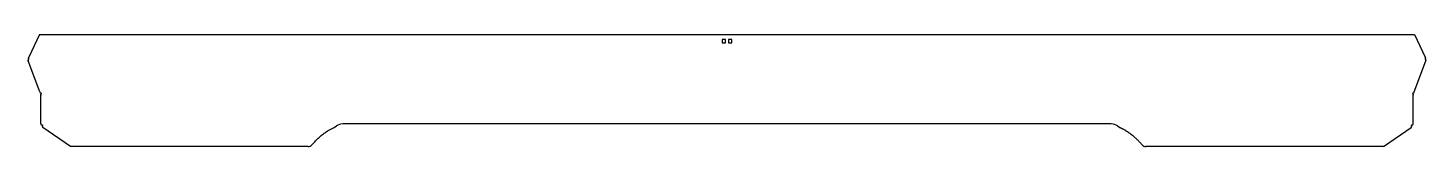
# Model space of a CAD drawing. Header units: millimetres. Extents: x -674 to 674, y -84 to 25.
import ezdxf

# ---------------------------------------------------------------- set-up
doc = ezdxf.new("R2010")
doc.units = ezdxf.units.MM

msp = doc.modelspace()

# ---------------------------------------------------------------- linework, layer by layer
at = {"color": 7, "linetype": 'Continuous', "lineweight": 25}
for p, q in [((-662.7, 25), (-673.2, 3)), ((-662.7, 25), (662.7, 25)), ((-1.5, 20), (-4.5, 20)), ((-4.5, 20), (-4.5, 17)), ((-4.5, 17), (-1.5, 17)), ((-1.5, 17), (-1.5, 20)), ((4.5, 20), (1.5, 20)), ((1.5, 20), (1.5, 17)), ((1.5, 17), (4.5, 17)), ((4.5, 17), (4.5, 20)), ((662.7, 25), (673.2, 3)), ((-673.9, 0.5), (-673.6, -0.5)), ((-673.7, 0.5), (-673.9, 0.5)), ((-673.2, 3), (-673.7, 2)), ((673.7, 2), (673.2, 3)), ((673.6, -0.5), (673.9, 0.5)), ((673.9, 0.5), (673.7, 0.5)), ((-662.6, -30.5), (-673.6, -0.5)), ((662.6, -30.5), (673.6, -0.5)), ((-662.6, -30.5), (-662.2, -31.6)), ((-662.2, -31.6), (-661.7, -31.6)), ((-661.7, -33.1), (-661.6, -34.1)), ((-661.6, -61.6), (-661.6, -34.1)), ((661.6, -34.1), (661.7, -33.1)), ((661.6, -61.6), (661.6, -34.1)), ((661.7, -31.6), (662.2, -31.6)), ((662.2, -31.6), (662.6, -30.5)), ((-661.6, -61.6), (-661.3, -62.6)), ((-661.3, -62.6), (-660.3, -62.6)), ((-660.3, -64.1), (-659.4, -65.1)), ((-633, -83.6), (-659.4, -65.1)), ((-378.8, -65.1), (-376.5, -63.6)), ((370.5, -61.6), (-370.5, -61.6)), ((376.5, -63.6), (378.8, -65.1)), ((633, -83.6), (659.4, -65.1)), ((659.4, -65.1), (660.3, -64.1)), ((660.3, -62.6), (661.3, -62.6)), ((661.3, -62.6), (661.6, -61.6)), ((-403.9, -83.6), (-633, -83.6)), ((633, -83.6), (403.9, -83.6))]:
    msp.add_line(p, q, dxfattribs=at)
for centre, radius, start, end in [((-673.7, 1.2), 0.75, 270, 90), ((673.7, 1.2), 0.75, 90, 270), ((-661.7, -32.3), 0.75, 270, 90), ((661.7, -32.3), 0.75, 90, 270), ((-660.3, -63.3), 0.75, 270, 90), ((-370.5, -71.6), 10, 90, 127.0302), ((370.5, -71.6), 10, 52.9893, 90), ((660.3, -63.3), 0.75, 90, 270), ((-403.9, -78.6), 5, 270, 320.0064), ((403.9, -78.6), 5, 219.9934, 270)]:
    msp.add_arc(centre, radius, start, end, dxfattribs=at)
msp.add_open_spline([(-383.7, -67.7), (-382.1, -66.7), (-380.5, -65.9), (-378.8, -65.1)], degree=3, dxfattribs=at)
for points, knots in [([(378.8, -65.1), (379, -65.2), (379.4, -65.4), (380.1, -65.7), (380.7, -66), (381.4, -66.4), (382.1, -66.7), (382.7, -67.1), (383.4, -67.5), (384, -67.8), (384.6, -68.2), (386.1, -69.1), (388.4, -70.7), (390.7, -72.5), (392.4, -74), (393.6, -75), (394.7, -76.1), (395.8, -77.1), (396.9, -78.3), (398, -79.4), (399, -80.6), (399.7, -81.4), (400.1, -81.8)], [0, 0, 0, 0, 0.026703, 0.05349, 0.080367, 0.107339, 0.134413, 0.161593, 0.188885, 0.216295, 0.243828, 0.271489, 0.406363, 0.544001, 0.599414, 0.655221, 0.711452, 0.768138, 0.825307, 0.882989, 0.941211, 1, 1, 1, 1]), ([(-400.1, -81.8), (-398.9, -80.5), (-397.8, -79.2), (-395.7, -77), (-394.9, -76.2), (-393.5, -75), (-393.1, -74.6), (-392.4, -74), (-392.2, -73.8), (-391.8, -73.5), (-391.7, -73.4), (-391.6, -73.2), (-391.5, -73.2), (-391.4, -73.1), (-391.4, -73.1), (-391.3, -73.1), (-391.3, -73), (-391.3, -73), (-391.3, -73), (-390.3, -72.2), (-389.3, -71.4), (-387.8, -70.3), (-387.3, -70), (-386.5, -69.5), (-386.3, -69.3), (-385.9, -69), (-385.8, -68.9), (-385.6, -68.8), (-385.5, -68.8), (-385.4, -68.7), (-385.4, -68.7), (-385.3, -68.7), (-385.3, -68.6), (-384.8, -68.3), (-384.3, -68), (-383.7, -67.7)], [0.0751397, 0.0751397, 0.0751397, 0.0751397, 0.25, 0.25, 0.375, 0.375, 0.4375, 0.4375, 0.46875, 0.46875, 0.484375, 0.484375, 0.4921875, 0.4921875, 0.4960938, 0.4960938, 0.4980469, 0.4980469, 0.5, 0.5, 0.625, 0.625, 0.6875, 0.6875, 0.71875, 0.71875, 0.734375, 0.734375, 0.7421875, 0.7421875, 0.7460938, 0.7460938, 0.75, 0.75, 0.809044, 0.809044, 0.809044, 0.809044])]:
    msp.add_open_spline(points, degree=3, knots=knots, dxfattribs=at)

doc.saveas('drawing.dxf')
